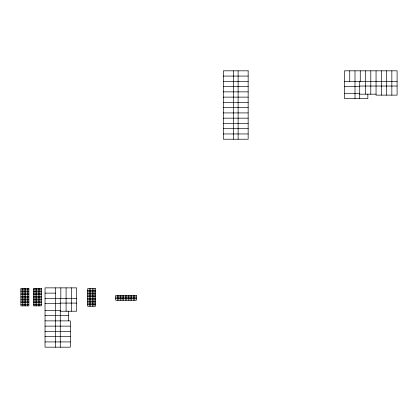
<?xml version="1.0" encoding="UTF-8"?>
<svg xmlns="http://www.w3.org/2000/svg" width="418" height="418" viewBox="0 0 418 418"><rect width="100%" height="100%" fill="white"/><g stroke="black" fill="none" stroke-linecap="round" stroke-linejoin="round"><path stroke-width="0.63" d="M223.364 76.081L248.156 76.081M223.364 81.343L248.156 81.343M344.479 81.343L397.1 81.343M359.71 86.045L397.1 86.045M223.364 86.604L248.156 86.604M344.479 86.604L359.71 86.604M223.364 91.866L248.156 91.866M344.479 93.303L359.71 93.303M359.71 94.175L376.054 94.175M223.364 97.128L248.156 97.128M223.364 102.389L248.156 102.389M223.364 107.651L248.156 107.651M223.364 112.912L248.156 112.912M223.364 118.174L248.156 118.174M223.364 123.435L248.156 123.435M223.364 128.697L248.156 128.697M223.364 133.959L248.156 133.959M20.9 289.925L28.873 289.925M33.435 289.925L41.408 289.925M87.592 290.285L95.565 290.285M20.9 291.518L28.873 291.518M33.435 291.518L41.408 291.518M87.592 291.879L95.565 291.879M20.9 293.112L28.873 293.112M33.435 293.112L41.408 293.112M45.039 293.128L55.563 293.128M87.592 293.473L95.565 293.473M20.9 294.706L28.873 294.706M33.435 294.706L41.408 294.706M87.592 295.066L95.565 295.066M20.9 296.299L28.873 296.299M33.435 296.299L41.408 296.299M87.592 296.66L95.565 296.66M115.697 297.067L136.425 297.067M20.9 297.898L28.873 297.898M33.435 297.898L41.408 297.898M87.592 298.253L95.565 298.253M45.039 298.389L76.614 298.389M115.697 298.661L136.425 298.661M20.9 299.492L28.873 299.492M33.435 299.492L41.408 299.492M87.592 299.852L95.565 299.852M20.9 301.085L28.873 301.085M33.435 301.085L41.408 301.085M87.592 301.446L95.565 301.446M20.9 302.679L28.873 302.679M33.435 302.679L41.408 302.679M87.592 303.04L95.565 303.04M60.27 303.092L76.614 303.092M45.039 303.651L60.27 303.651M20.9 304.273L28.873 304.273M33.435 304.273L41.408 304.273M87.592 304.633L95.565 304.633M45.039 310.349L60.27 310.349M60.27 311.227L76.614 311.227L76.614 287.866L45.039 287.866L45.039 347.18L70.313 347.18L70.313 320.872L45.039 320.872M45.039 315.611L68.4 315.611M45.039 326.134L70.313 326.134M45.039 331.396L70.313 331.396M45.039 336.657L70.313 336.657M45.039 341.919L70.313 341.919M391.838 70.82L391.838 95.132M386.577 70.82L386.577 95.132M381.315 70.82L381.315 95.132M376.054 70.82L376.054 95.132L397.1 95.132L397.1 70.82L344.479 70.82L344.479 98.564L367.84 98.564L367.84 94.175M370.792 70.82L370.792 94.175M365.531 70.82L365.531 94.175M360.269 70.82L360.269 81.343M359.71 81.343L359.71 98.564M355.002 70.82L355.002 98.564M349.741 70.82L349.741 81.343M238.114 70.82L238.114 139.225M233.406 70.82L233.406 139.225M134.831 295.474L134.831 300.26M133.237 295.474L133.237 300.26M131.644 295.474L131.644 300.26M130.05 295.474L130.05 300.26M128.451 295.474L128.451 300.26M126.858 295.474L126.858 300.26M125.264 295.474L125.264 300.26M123.671 295.474L123.671 300.26M122.077 295.474L122.077 300.26M120.478 295.474L120.478 300.26M118.884 295.474L118.884 300.26M117.291 295.474L117.291 300.26M93.972 288.686L93.972 306.227M92.378 288.686L92.378 306.227M90.784 288.686L90.784 306.227M89.191 288.686L89.191 306.227M71.353 287.866L71.353 311.227M68.4 311.227L68.4 320.872M66.091 287.866L66.091 311.227M60.824 287.866L60.824 298.389M60.27 298.389L60.27 347.18M55.563 287.866L55.563 347.18M39.814 288.326L39.814 305.866M38.221 288.326L38.221 305.866M36.622 288.326L36.622 305.866M35.028 288.326L35.028 305.866M27.28 288.326L27.28 305.866M25.686 288.326L25.686 305.866M24.087 288.326L24.087 305.866M22.494 288.326L22.494 305.866M248.156 70.82L223.364 70.82L223.364 139.225L248.156 139.225L248.156 70.82M28.873 288.326L20.9 288.326L20.9 305.866L28.873 305.866L28.873 288.326M41.408 288.326L33.435 288.326L33.435 305.866L41.408 305.866L41.408 288.326M95.565 288.686L87.592 288.686L87.592 306.227L95.565 306.227L95.565 288.686M136.425 295.474L115.697 295.474L115.697 300.26L136.425 300.26L136.425 295.474"/></g></svg>
